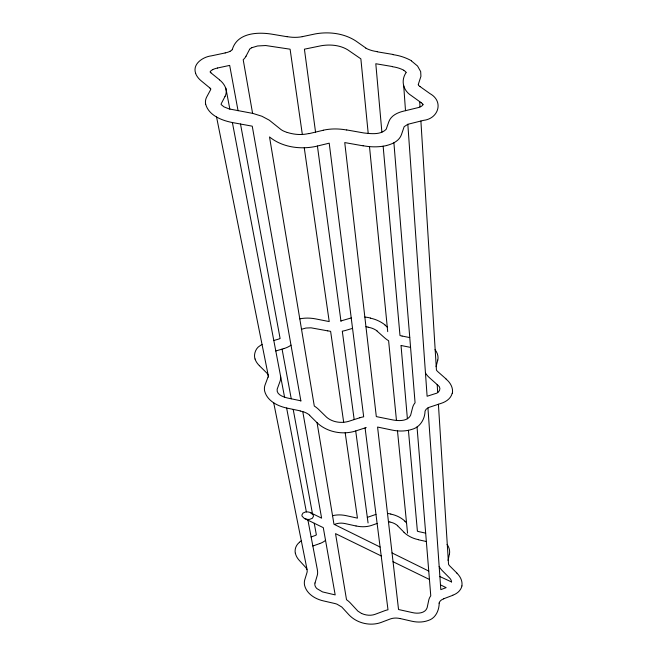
<?xml version="1.0" encoding="UTF-8"?>
<svg xmlns="http://www.w3.org/2000/svg" width="657" height="657" viewBox="0 0 657 657"><rect width="100%" height="100%" fill="white"/><g stroke="black" fill="none" stroke-linecap="round" stroke-linejoin="round"><path stroke-width="0.99" d="M439.204 603.167C439.114 610.345 435.69 618.204 428.38 620.438C423.075 622.434 417.187 622.442 411.709 621.193L400.146 618.541M448.074 560.487L449.429 553.974M436.092 366.688L437.726 360.102M452.172 393.256C450.957 398.487 446.021 401.829 441.159 403.349L428.643 407.504L426.179 409.188L425.054 411.11C424.865 419.347 419.913 427.387 411.717 429.432C405.41 431.452 398.577 431.411 392.13 430.089L377.57 427.05L398.544 609.524L412.768 612.669C417.704 613.786 425.21 613.408 427.124 607.774L428.75 600.194A19.143 14.602 20.1 0 1 430.77 595.809L417.031 426.943M315.023 583.005L317.183 575.647A18.117 13.813 20.1 0 0 317.421 570.366L317.356 570.095A3.696 2.817 20.1 0 0 317.315 569.504L307.936 520.172M418.222 84.687L420.932 76.286L420.677 71.597L417.54 66.012L411.471 60.961M422.977 104.833L421.605 106.196L418.772 107.469L403.529 111.156C397.657 112.561 391.145 115.501 388.887 121.561L386.168 129.281C380.674 135.063 371.065 133.749 363.847 132.96L346.732 129.938M406.166 72.475C400.548 80.63 403.184 90.559 411.225 95.536L421.145 102.681M267.982 377.167L265.124 384.78A18.396 14.027 20.1 0 0 264.64 391.079C267.202 400.893 277.541 406.051 286.723 408.038L300.241 410.863M221.171 103.822L225.023 96.448M246.005 56.206L249.619 49.308M210.716 89.541L206.758 96.883A17.862 13.625 20.1 0 0 205.657 104.258M210.24 71.629L210.396 71.383A9.288 7.079 20.1 0 1 212.737 69.683M232.225 49.636L232.299 49.513C237.234 32.801 257.437 31.864 271.637 34.131L287.166 36.735M419.971 86.519L429.965 93.614C444.148 101.457 438.309 118.736 423.65 120.33L407.833 124.288L427.107 396.253L434.877 393.765C439.237 393.313 442.046 387.778 437.759 385.109L429.621 377.865A20.318 15.489 20.1 0 1 425.432 372.897M230.081 51.295L229.81 51.435A22.486 17.148 20.1 0 1 225.179 52.913M251.688 47.747L257.585 45.974L265.707 45.53L290.098 49.193L302.351 134.537M301.522 329.272L305.891 328.048L311.016 327.818L327.695 330.857M443.656 598.773L452.813 595.308M407.833 124.288L404.154 126.686L401.419 134.726C399.193 140.935 392.623 143.99 386.612 145.484M312.847 546L319.729 543.585M377.118 523.465L371.624 525.386A25.746 19.636 20.1 0 1 356.045 525.953M311.122 536.941L314.457 535.784A13.173 10.052 20.1 0 0 316.378 534.905L314.227 523.235M367.32 517.388L375.976 514.382M366.22 427.559L354.796 431.255C342.083 434.967 327.17 432.076 317.356 423.009L309.578 415.314M275.792 350.978L283.799 348.621M352.546 328.377L345.746 330.381A31.019 23.652 20.1 0 1 342.297 331.169L354.172 419.568M273.805 340.507L278.026 339.275A17.025 12.984 20.1 0 0 280.112 338.503L240.503 123.992M340.926 320.936L351.224 317.939M308.864 133.683L323.26 130.258M217.557 67.999L229.679 65.396L238.056 110.737M225.195 52.938L211.39 55.853C203.144 56.806 192.123 63.885 195.679 73.412M302.261 36.661L315.409 33.885C329.083 31.446 344.169 33.31 355.93 41.038L365.924 48.084M299.789 318.867L302.368 318.423A34.87 26.592 20.1 0 1 315.787 318.924L329.214 321.577L304.257 147.809M364.849 317.044L366.507 317.257A34.731 26.485 20.1 0 1 368.643 317.618L370.376 317.996M365.957 326.685L368.117 327.046M388.418 521.658L389.888 521.929M377.061 51.78L392.96 54.441M392.41 66.546L375.804 63.737L381.889 132.197M363.132 145.838L344.744 142.577L376.313 416.604L393.173 420.004C398.93 420.989 407.562 421.4 410.609 415.306L412.653 407.389A19.866 15.152 20.1 0 1 415.076 402.79L393.904 142.766M327.786 330.873L330.619 331.333L343.685 422.295M402.133 336.055L409.754 337.575M401.246 345.533L410.559 347.397M402.043 336.039L399.99 335.546L383.138 146.183M401.025 345.492L407.397 418.764M300.849 400.795L287.791 398.076C283.635 397.058 276.162 394.75 277.164 389.199L279.956 381.569A18.026 13.748 20.1 0 0 280.424 375.664M425.67 533.139L419.322 531.743A15.193 11.588 20.1 0 1 417.4 531.217L408.424 430.302M356.037 525.994L345.221 523.604A15.653 11.941 20.1 0 0 335.809 523.941A13.099 9.995 20.1 0 0 334.479 524.508M418.394 539.758L426.352 541.516M287.24 132.517L283.701 131.113A12.762 9.74 20.1 0 1 280.613 129.257L269.247 120.157L261.929 116.256L252.937 113.431L229.186 108.939L223.98 106.869L221.072 104.52M304.676 518.578L307.271 519.35A7.391 5.634 20.1 0 0 309.603 519.367L312.297 518.324L313.414 516.468A3.827 2.915 20.1 0 0 313.102 514.932L310.695 512.772A6.48 4.936 20.1 0 0 308.774 512.107A7.334 5.593 20.1 0 0 305.365 512.033L302.992 513.051L301.916 514.998A3.819 2.915 20.1 0 0 302.212 516.353L304.281 518.373L323.293 527.661L335.185 594.905L322.53 591.908L316.912 588.615A7.514 5.732 20.1 0 1 314.966 582.989M361.629 613.523L357.901 611.133L350.526 603.175A21.098 16.088 20.1 0 0 346.518 599.718L335.53 533.632L381.208 555.937M393.034 561.71L429.44 579.474M440.477 584.861L446.152 587.637L440.814 589.641L427.929 407.866M310.695 512.772L321.61 518.159L302.746 411.52M380.091 547.035L333.97 524.261L317.06 422.64M392.024 552.931L428.758 571.064M439.886 576.559L451.523 581.946M403.718 70.34L404.564 70.89A5.741 4.377 20.1 0 1 406.042 72.204M210.922 72.845L219.561 79.834M209.977 88.054L201.403 81.016A18.626 14.208 20.1 0 1 195.597 73.42M385.092 325.182L387.269 327.112M446.185 379.04L437.997 371.821A7.917 6.036 20.1 0 1 436.445 370.08L420.891 120.995M377.003 331.038L384.608 337.813A22.921 17.484 20.1 0 0 388.615 340.745L396.467 420.488M259.359 365.662L266.611 372.839A5.634 4.295 20.1 0 1 268.138 377.217M404.917 521.288L406.543 522.906M456.911 573.085L449.988 566.178A8.557 6.529 20.1 0 1 448.542 564.338L438.408 404.236M397.608 525.805L404.121 532.342M255.056 358.993C253.471 355.125 255.401 348.251 259.926 345.812A25.656 19.562 20.1 0 1 262.053 344.482M205.707 104.315C208.844 115.64 222.321 120.674 232.915 122.637L252.255 126.177L300.89 401.049M295.395 553.235L295.691 554.385A17.821 13.592 20.1 0 0 299.247 560.339L305.513 567.221A7.186 5.486 20.1 0 1 307.049 572.337L304.807 579.663A18.445 14.068 20.1 0 0 304.577 585.305C306.638 593.829 315.155 598.979 323.203 600.843L334.569 603.454A14.528 11.079 20.1 0 1 337 604.185L341.771 607.011L349.105 614.985C357.038 623.255 370.055 626.326 380.855 622.54L390.34 618.951A15.415 11.76 20.1 0 1 400.138 618.574M216.547 116.962L268.45 376.494M273.714 402.807L307.041 569.438M229.843 109.119L225.951 88.654A2.71 2.061 20.1 0 0 225.565 87.792M232.389 122.539L284.571 397.189M286.624 408.005L306.367 511.91M282.075 349.13L291.248 398.799M293.203 409.393L312.453 513.634M252.592 113.357L243.197 59.713A19.825 15.119 20.1 0 0 246.022 56.206M345.196 432.823L357.449 518.135L346.198 515.663A26.157 19.948 20.1 0 0 332.541 515.696M315.549 132.098L304.413 49.185L321.174 45.744C330.036 44.233 339.85 45.037 347.66 49.776L360.865 58.843L368.216 133.519M317.421 146.026L340.975 321.298M355.708 430.959L368.068 522.956M365.087 427.929L387.991 609.778A25.196 19.217 20.1 0 0 384.583 610.764L375.09 614.328A15.349 11.711 20.1 0 1 361.654 613.49M369.505 146.651L387.712 331.621M397.485 430.869L407.554 533.188M403.727 85.927L405.5 110.688M419.7 101.638L420.028 107.001M437.201 384.608L437.685 392.467M212.687 69.617A21.829 16.647 20.1 0 1 217.574 68.041M421.121 102.714A6.283 4.788 20.1 0 1 422.821 104.217M386.645 145.534A50.417 38.451 20.1 0 1 363.14 145.731M323.244 130.217A51.345 39.157 20.1 0 1 346.724 130.029M308.765 133.519A33.868 25.837 20.1 0 1 287.265 132.435M300.241 411.077A15.111 11.522 20.1 0 1 309.726 415.199M291.018 345.147A27.224 20.761 20.1 0 1 283.783 348.596M224.998 96.439A17.468 13.321 20.1 0 0 226.057 89.524L225.696 88.178A18.856 14.38 20.1 0 0 219.52 79.875M210.979 72.738A2.045 1.56 20.1 0 1 210.141 72.056M392.41 66.727A26.428 20.153 20.1 0 1 403.792 70.217M299.346 542.28A22.067 16.827 20.1 0 1 301.317 540.834M295.272 553.235A18.585 14.175 20.1 0 1 299.428 542.345M325.543 540.325A22.773 17.369 20.1 0 1 319.713 543.569M389.88 522.06A12.335 9.412 20.1 0 1 397.69 525.74M390.8 514.127A22.708 17.32 20.1 0 1 405.016 521.223M447.064 544.382A17.279 13.181 20.1 0 1 449.462 553.991M439.163 566.457A19.324 14.741 20.1 0 0 442.481 570.834L449.372 577.766A7.868 6.003 20.1 0 1 451.589 581.93M419.995 86.486A6.2 4.73 20.1 0 1 418.378 85.098M209.912 88.161A2.217 1.692 20.1 0 1 210.84 88.966M232.258 49.661A8.056 6.143 20.1 0 1 230.032 51.23M249.586 49.283A8.048 6.143 20.1 0 1 251.73 47.797M302.269 36.685A35.782 27.29 20.1 0 1 287.175 36.644M377.052 51.591A26.124 19.924 20.1 0 1 365.85 48.216M392.968 54.654A40.126 30.6 20.1 0 1 411.52 60.781M422.779 104.233A1.289 0.986 20.1 0 1 422.977 104.545M387.474 513.454A26.305 20.063 20.1 0 1 390.808 514.004M418.402 539.643A23.11 17.624 20.1 0 1 404.022 532.408M456.853 573.118A18.404 14.035 20.1 0 1 461.879 585.904M461.97 585.937A20.293 15.481 20.1 0 1 452.739 595.201M439.048 603.118A9.88 7.539 20.1 0 1 443.721 598.88M259.375 365.653A18.224 13.904 20.1 0 1 255.039 359.034M368.117 327.26A15.382 11.736 20.1 0 1 377.118 330.939M370.367 318.144A27.454 20.942 20.1 0 1 385.216 325.075M435.016 349.631A17.181 13.099 20.1 0 1 437.792 360.118M446.087 379.114A18.593 14.175 20.1 0 1 452.353 393.297M359.831 417.762L348.391 421.424C341.09 423.453 332.458 422.262 326.611 417.236L318.785 409.574A23.652 18.035 20.1 0 0 314.292 406.042L269.518 136.927C282.173 147.225 300.027 149.697 315.688 146.445L329.214 143.177L363.682 416.809A32.152 24.523 20.1 0 0 359.831 417.762"/></g></svg>
